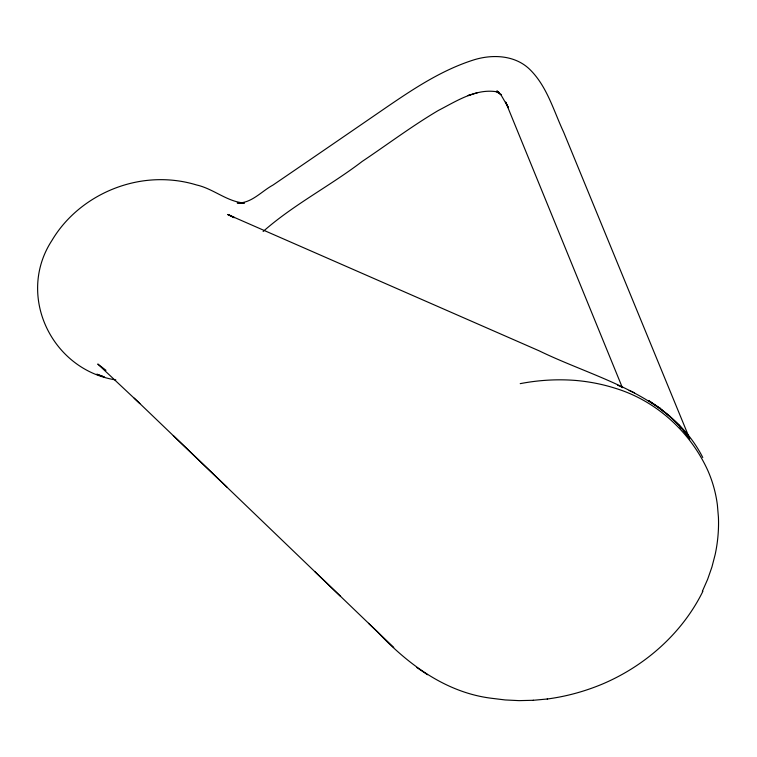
<?xml version="1.0" encoding="UTF-8"?>
<svg xmlns="http://www.w3.org/2000/svg" width="757" height="757" viewBox="0 0 757 757"><rect width="100%" height="100%" fill="white"/><g stroke="black" fill="none" stroke-linecap="round" stroke-linejoin="round"><path stroke-width="1.14" d="M702.335 591.359L707.634 579.313L711.921 567.031L715.157 554.578A183.582 158.819 -22.4 0 0 718.421 517.135L717.39 505.014A165.376 143.073 -22.4 0 0 707.861 470.608C690.27 431.793 656.12 400.614 615.157 388.237A183.175 158.478 -22.4 0 0 575.632 380.44C557.114 378.983 538.454 380.128 520.22 383.648M702.893 591.293C682.294 633.155 645.305 665.782 602.619 683.968L602.44 684.044C584.877 691.378 566.406 696.449 547.538 698.976L547.216 699.004M263.124 231.5C293.328 204.769 330.156 185.948 362.196 161.421C387.565 144.426 412.035 126.012 438.35 110.465C456.84 100.955 477.071 87.434 498.835 92.193M470.986 94.653L467.873 95.619L477.639 92.638M173.296 435.606L377.346 631.716C407.862 664.201 445.627 692.437 491.085 698.219L505.193 699.951L519.103 700.632L533.486 700.282M533.136 700.31L547.538 698.976M115.83 379.929C51.864 370.059 15.888 295.627 51.921 240.48C71.423 207.541 107.068 185.55 144.795 180.677C162.102 178.482 179.854 179.835 196.536 184.963C213.379 188.673 227.223 201.892 244.483 203.027L237.187 202.904C251.201 203.737 261.477 191.275 272.917 185.115C310.512 159.49 348.002 133.734 385.493 107.967C412.754 89.317 440.716 70.638 472.396 60.342C491.189 54.069 514.334 54.703 529.38 69.029C546.98 85.929 553.566 110.664 563.643 132.163L689.125 437.385M104.589 377.052L96.773 374.204L103.614 376.702M702.78 457.512C670.598 394.331 597.689 379.323 539.258 350.879L227.668 214.486L234.519 217.619L228.188 214.534L233.705 217.619M617.532 385.114L622.841 387.546M629.171 390.404L634.565 392.874M495.873 91.474L501.389 94.597M105.98 370.296L97.757 364.032L139.875 403.576M427.544 674.733L416.814 667.523M499.592 93.12L496.885 90.897L501.352 95.505L508.401 107.674L505.667 102.072L622.386 387.679M393.735 647.405L368.555 623.295M134.188 398.135L226.92 487.082M315.016 571.772L340.574 596.355M679.691 426.711L681.243 428.415M683.562 430.97L688.085 436.609M685.728 432.73L689.759 439.032M659.233 407.739L648.569 400.529L660.151 408.411L659.233 407.739L670.096 416.596L659.233 407.739M679.057 425.358L669.396 415.99L679.512 425.831L679.057 425.358L688.217 435.881L679.057 425.358"/></g></svg>
